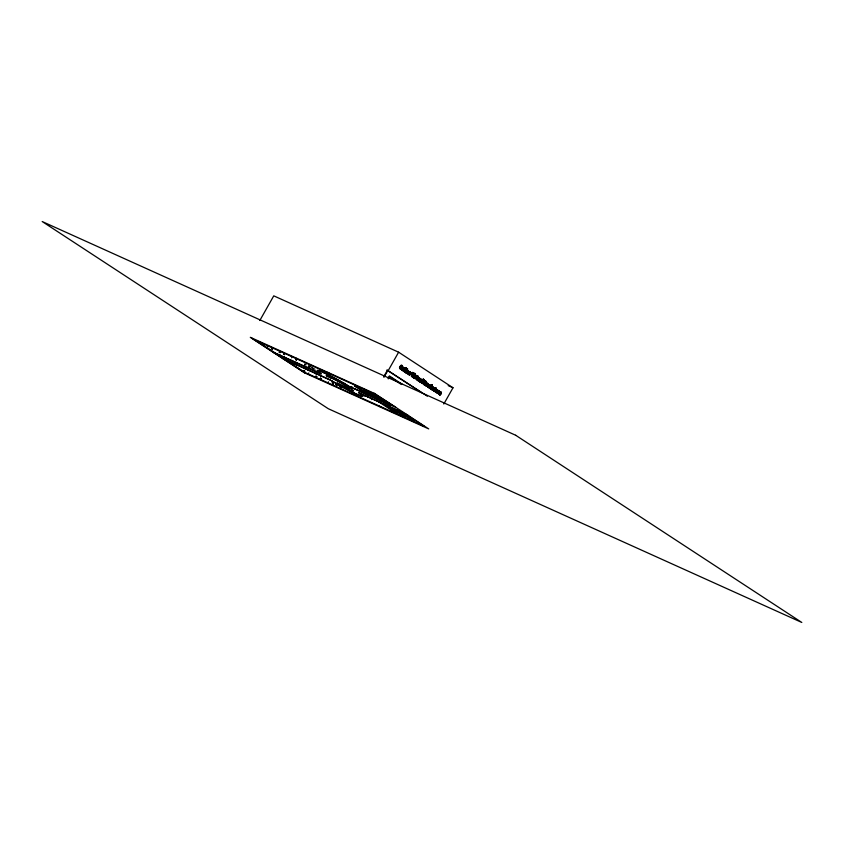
<?xml version="1.0" encoding="UTF-8"?>
<svg xmlns="http://www.w3.org/2000/svg" width="844" height="844" viewBox="0 0 844 844"><rect width="100%" height="100%" fill="white"/><g stroke="black" fill="none" stroke-linecap="round" stroke-linejoin="round"><path stroke-width="1.27" d="M433.637 389.147L433.278 390.055M432.761 388.472L433.405 387.417M414.953 374.462L415.269 373.892M407.452 368.807L407.124 369.377M410.796 372.837L410.469 374.23L410.764 372.615M441.201 392.734L440.874 394.116L441.096 392.312M433.046 386.963L431.611 387.512L431.474 389.485L431.79 387.586L433.046 386.963L432.265 386.489L431.094 387.111L432.265 386.489M419.552 381.425L420.312 380.306M430.873 389.084C431.622 386.214 430.197 389.633 431.653 389.559M409.941 375.042L409.836 374.388L409.329 374.968M439.671 393.916C438.869 392.682 441.612 396.131 439.587 394.032M420.934 379.874L420.491 379.167C423.91 378.671 419.605 387.016 421.821 379.568A2.015 1.53 -65.7 0 0 421.188 379.251L421.008 379.167M420.576 379.874L420.491 379.167M425.756 385.075L427.106 383.303A1.456 1.108 -65.7 0 1 428.108 383.967A1.371 1.044 -65.7 0 1 428.172 384.463L427.264 386.067A1.371 1.044 -65.7 0 1 426.6 386.246A1.424 1.087 -65.7 0 1 425.819 385.592A1.371 1.044 -65.7 0 1 425.798 385.107M427.866 386.468L429.216 384.685A1.456 1.108 -65.7 0 1 430.229 385.349A1.371 1.044 -65.7 0 1 430.282 385.856L429.374 387.449A1.371 1.044 -65.7 0 1 428.72 387.639A1.424 1.087 -65.7 0 1 427.94 386.985M435.219 391.278L436.57 389.495M404.181 371.349L406.017 367.836L404.244 371.624M421.62 382.765C426.178 373.375 420.228 384.083 422.211 383.376M418.36 380.011L419.774 378.281L418.255 380.011L419.025 377.827L418.424 380.085M431.991 389.58L432.961 389.189M432.402 389.306L433.141 389.548L432.666 388.641M433.732 388.968L433.753 388.113M402.767 370.695L403.938 368.86L402.767 370.695L403.495 371.138L404.603 369.092L404.023 367.963M407.968 371.392L407.082 373.523L407.821 373.966L409.002 371.529L408.137 370.78M407.926 371.413C402.757 377.447 411.302 366.771 407.082 373.523M409.256 374.019L409.161 373.407L409.73 374.451M411.366 376.318C415.185 367.414 409.688 376.361 412.21 376.846L415.1 373.808L415.248 374.683M404.276 371.771C406.091 368.839 408.696 365.674 404.065 371.55M422.169 382.575L424.015 379.61L422.454 382.775M412.516 372.468L413.286 372.932L412.283 375.907M412.125 375.844C419.341 367.435 408.433 381.541 413.286 372.932M420.301 382.163L420.934 382.543M416.915 379.874L417.326 377.532L416.525 379.747M434.829 390.877C434.375 392.397 435.177 387.206 434.892 390.93M420.576 380.254L421.304 380.528L421.04 379.884M425.165 383.471L424.595 384.136M425.661 382.743L424.859 382.406L425.292 381.636L425.988 382.321L425.123 382.575M412.21 376.846L414.689 373.892L415.269 374.778M403.379 368.037L404.529 368.248M407.705 370.864L408.834 371.455L407.821 373.966M418.255 380.823L418.888 381.203L420.333 378.65L419.595 378.207M410.195 372.805C411.133 373.924 408.559 372.204 410.247 372.753M440.6 392.703C441.539 393.821 438.964 392.091 440.652 392.65M416.134 375.907L415.754 376.297L415.512 375.527L414.056 378.08L414.794 378.534L416.029 376.804L416.936 377.236L416.187 379.431M438.701 391.321C441.423 389.865 435.673 395.034 439.26 391.859M259.815 320.498L273.762 295.843L398.621 352.201L452.996 387.776L443.807 404.012M383.682 376.835L387.407 370.242L427.359 396.216M374.768 393.599L250.299 337.305L304.663 372.9L428.72 428.9L374.356 393.304M384.104 377.11L387.829 370.516M388.208 370.611L398.621 352.201M388.145 378.091L389.39 375.897L402.219 384.294M388.229 378.882L389.474 376.677L401.449 384.516M401.617 369.946C406.133 363.891 400.014 370.21 402.356 370.389L403.601 368.585M403.822 368.649L403.158 368.585L402.356 370.389M406.333 369.524L404.888 372.088L405.626 372.531L407.072 369.967L406.513 369.609L405.057 372.162L404.592 371.887M405.943 372.774C410.458 366.718 404.339 373.037 406.671 373.217M413.011 377.395C417.527 371.339 411.408 377.669 413.739 377.838L415.185 375.285L414.457 374.841M416.683 377.068L416.999 376.508M416.767 377.162L416.292 379.568M417.664 376.941C418.94 375.401 416.947 377.373 418.286 377.31L417.78 377.827L418.286 377.31M417.611 380.433C420.502 372.046 415.301 381.193 418.35 380.612M420.059 381.203L420.755 380.887M423.171 384.041C429.132 376.107 420.745 384.421 424.258 384.727M424.057 383.82C425.587 381.91 423.435 384.073 424.553 384.104M424.711 384.864L426.642 382.511L426.262 381.509M424.5 384.832L425.629 384.59L425.956 383.208M429.659 388.293C435.673 379.916 427.982 388.261 430.377 388.725L430.556 388.018L430.377 388.725M431.073 387.101L432.423 385.107L431.252 387.185M433.974 390.951L434.365 388.673L435.609 387.712L434.987 388.272M434.85 388.198L434.365 388.673M435.515 388.62C436.802 387.079 434.797 389.052 436.148 389L435.641 389.506L436.148 389M437.013 393.104C441.528 387.048 435.409 393.367 437.741 393.547M417.136 376.593L417.759 376.034L417.305 376.667L415.934 376.392M415.765 376.308C418.381 375.897 413.982 377.205 414.794 378.534M439.27 391.964L439.735 391.363M426.009 383.049L426.473 381.836M426.832 383.556L425.988 385.666M438.891 391.405L439.914 391.447M407.156 368.575L406.892 369.303M433.858 388.514L434.533 388.303L433.742 388.219M312.702 367.784L310.687 366.866M314.949 369.239L312.924 368.332M340.839 386.183L338.824 385.381M343.075 387.649L341.06 386.847M430.556 388.018L431.178 387.892M433.31 390.234L432.814 390.318A1.73 1.319 -65.7 0 1 432.117 389.812L431.822 389.506M418.571 380.517L417.569 380.465M427.191 383.999C425.344 386.963 428.267 384.052 427.665 384.273M427.37 384.073L426.906 385.624M429.311 385.381L428.668 386.89L429.659 385.508M429.48 385.455L429.016 387.016M436.664 390.192C434.934 393.135 437.614 390.223 437.139 390.466M436.833 390.266L435.894 391.553M426.726 385.55L427.497 384.199M428.847 386.932L429.786 385.655M436.2 391.743L436.96 390.392M420.006 381.931L420.565 381.952M433.721 387.407L432.708 387.786L433.046 389.116M420.407 379.789L421.209 379.969M439.735 394.865L440.346 394.939M420.755 380.327L419.658 380.517L419.637 381.699M400.531 368.395C403.527 368.068 400.826 364.123 400.351 368.037M420.175 382.015L419.457 381.625M401.923 365.452L401.48 365.325A1.551 1.182 -65.7 0 0 400.668 365.579C396.659 369.303 404.086 370.178 402.229 365.695M421.04 380.992L420.228 381.288M349.5 386.605L394.253 406.639M409.498 375.042L408.443 373.744L409.572 372.046A1.35 1.034 -65.7 0 1 410.205 372.004L410.859 372.489M439.903 394.939L439.017 394.37M415.248 373.797L415.67 374.536L414.837 374.536M448.196 385.613L452.996 387.776M407.072 369.967L405.626 372.531M415.185 375.285L413.739 377.838M415.512 375.527L414.056 378.08M420.333 378.65L418.888 381.203M403.495 371.138L404.445 368.3M416.936 377.236L416.24 376.846M425.292 381.636L424.859 382.406M421.304 380.528L421.156 380M425.344 383.735L424.374 384.031M434.797 388.926L433.848 390.308L434.301 391.373M292.013 360.42L292.425 360.694M296.455 362.424L296.877 362.698M308.482 367.847L308.904 368.132M395.815 407.346L375.601 394.464L256.133 340.533L275.45 353.172M273.129 352.127L320.287 373.417L318.926 372.415A26.185 2.004 29.5 0 1 323.621 372.542A26.185 2.004 29.5 0 1 348.435 385.94L348.403 385.835M273.741 352.528L321.311 373.998L319.686 372.816A25.225 1.931 29.5 0 1 324.223 372.932A25.225 1.931 29.5 0 1 348.118 385.845L390.888 405.405M282.603 358.32L331.692 380.749A25.225 1.931 29.5 0 0 355.598 393.663A25.225 1.931 29.5 0 0 360.135 393.779L358.51 392.587L399.75 411.207L406.354 414.583L424.3 426.325L304.832 372.404L285.525 359.766M283.204 358.721L330.31 379.99M405.932 414.277L408.053 415.353M424.089 384.642L424.669 384.917M401.807 366.243L400.478 366.876L400.467 368.322M434.554 391.5L433.869 391.036M402.177 365.579L401.744 365.378A1.551 1.182 -65.7 0 0 400.837 365.663L399.708 368.374M422.063 383.345L421.504 382.954M405.848 367.752L406.576 368.206M423.287 379.167L424.015 379.61M431.706 384.674L432.423 385.107M414.119 373.512L414.858 373.966M425.07 380.676L426.093 381.319M417.58 375.949L418.223 376.329M435.441 387.639L436.074 388.018M403.063 367.383L403.696 367.762M407.388 370.21L408.021 370.59M418.466 377.458L419.194 377.912M438.458 390.54L439.091 390.92M417.326 377.532L417.949 377.901M435.188 389.211L435.81 389.59M409.424 372.932L410.279 373.459M439.829 392.829L440.684 393.357M409.161 373.407L410.469 374.23M439.566 393.304L440.874 394.116M386.89 370.01L421.567 392.587M390.287 405.014L376.013 395.667L371.898 393.81L386.172 403.158M396.247 409.741L410.522 419.088L414.636 420.945L400.362 411.608L359.533 393.177L360.894 394.169A26.185 2.004 29.5 0 1 356.2 394.053A26.185 2.004 29.5 0 1 331.386 380.644M381.541 401.058L367.267 391.721L363.152 389.865L377.426 399.201M391.616 407.652L405.89 416.999L401.776 415.142L387.501 405.795M372.795 397.113L358.521 387.776L354.396 385.919L368.68 395.256M382.87 403.706L397.144 413.043L393.03 411.186L378.756 401.849M351.948 386.679L351.99 386.774M355.725 389.147L355.767 389.253M367.678 396.986L367.72 397.081M371.455 399.455L371.497 399.56M327.63 372.299L330.141 373.945M344.616 383.366L344.658 383.471M360.346 393.673L360.388 393.779M364.133 396.142L364.165 396.247M378.851 405.816L381.372 407.462M294.946 357.539L297.457 359.196M291.644 357.74L291.676 357.835M304.452 366.117L304.072 365.948M328.39 381.783L328.421 381.878M284.85 357.265L284.46 357.096M296.381 364.819L296.423 364.914M308.777 372.932L308.82 373.027M267.59 346.873L267.622 346.979M280.398 355.261L280.018 355.092M291.94 362.814L291.971 362.909M251.301 337.843L305.043 373.006M439.513 394.792L438.891 393.357L439.977 391.943A1.35 1.034 -65.7 0 1 440.61 391.901L441.138 392.207M409.108 374.894L408.507 374.261M402.008 365.505C404.097 366.623 401.227 370.801 399.645 368.575M410.384 372.088L410.933 372.689M433.573 388.04L434.027 388.588M431.938 389.738L433.447 390.139L433.341 388.504M434.069 387.618L434.533 388.303M400.214 368.111L401.28 368.026L401.818 366.38M441.338 392.587L440.79 391.985A1.35 1.034 -65.7 0 0 440.146 392.017L439.08 394.232M435.451 391.859L436.295 389.749A1.361 1.034 -65.7 0 1 436.749 389.58A1.424 1.087 -65.7 0 1 437.656 390.023A1.371 1.044 -65.7 0 1 437.814 390.74L436.907 392.344A1.371 1.044 -65.7 0 1 436.464 392.513A1.424 1.087 -65.7 0 1 435.462 391.869M408.623 374.092L409.741 372.12A1.35 1.034 -65.7 0 1 410.374 372.077M427.971 386.995A1.371 1.044 -65.7 0 1 427.908 386.489M437.35 389.77A1.424 1.087 -65.7 0 1 437.582 390.16A1.371 1.044 -65.7 0 1 437.635 390.666L436.728 392.26A1.371 1.044 -65.7 0 1 436.063 392.449A1.424 1.087 -65.7 0 1 435.293 391.795A1.371 1.044 -65.7 0 1 435.261 391.299M425.998 385.676A1.424 1.087 -65.7 0 0 426.99 386.32A1.371 1.044 -65.7 0 0 427.433 386.141L428.341 384.547A1.371 1.044 -65.7 0 0 428.182 383.83A1.424 1.087 -65.7 0 0 427.897 383.514A1.456 1.108 -65.7 0 0 427.275 383.376A1.371 1.044 -65.7 0 0 426.874 383.587M406.66 368.902L407.62 369.05L406.66 368.902M428.077 386.257L428.098 387.048A1.424 1.087 -65.7 0 0 429.111 387.702A1.371 1.044 -65.7 0 0 429.554 387.533L430.461 385.93A1.371 1.044 -65.7 0 0 430.303 385.212A1.424 1.087 -65.7 0 0 429.406 384.769A1.371 1.044 -65.7 0 0 428.984 384.969L428.077 386.257M416.82 376.435L416.503 376.994L416.883 376.329M331.006 378.091L326.85 376.382A15.709 1.203 29.5 0 1 338.138 380.929A15.709 1.203 29.5 0 1 353.583 391.036A15.709 1.203 29.5 0 1 336.925 382.965L342.643 385.708A10.476 0.802 29.5 0 0 346.082 386.077A10.476 0.802 29.5 0 0 331.006 378.091M515.705 435.272L42.2 221.539L328.295 408.728L801.8 622.461L515.705 435.272M272.454 349.163L271.652 348.709L272.454 349.163M280.039 352.581L279.227 352.127L280.039 352.581M284.481 354.586L283.679 354.142L284.481 354.586M296.508 360.019L295.706 359.565L296.508 360.019M305.844 364.808L304.768 364.218L305.844 364.808M309.832 366.612L308.756 366.011L309.832 366.612M309.4 367.14L308.324 366.539L309.4 367.14M313.377 368.933L312.312 368.332L313.377 368.933M304.389 368.512L303.576 368.068L304.389 368.512M308.83 370.516L308.028 370.073L308.83 370.516M316.416 373.945L315.603 373.491L316.416 373.945M320.857 375.949L320.055 375.506L320.857 375.949M333.359 382.817L332.283 382.216L333.359 382.817M337.347 384.621L336.271 384.02L337.347 384.621M336.914 385.138L335.838 384.537L336.914 385.138M340.902 386.942L339.826 386.341L340.902 386.942M304.758 371.191L303.945 370.748L304.758 371.191M316.785 376.624L315.972 376.171L316.785 376.624M321.226 378.629L320.425 378.186L321.226 378.629M333.253 384.062L332.452 383.609L333.253 384.062"/></g></svg>
